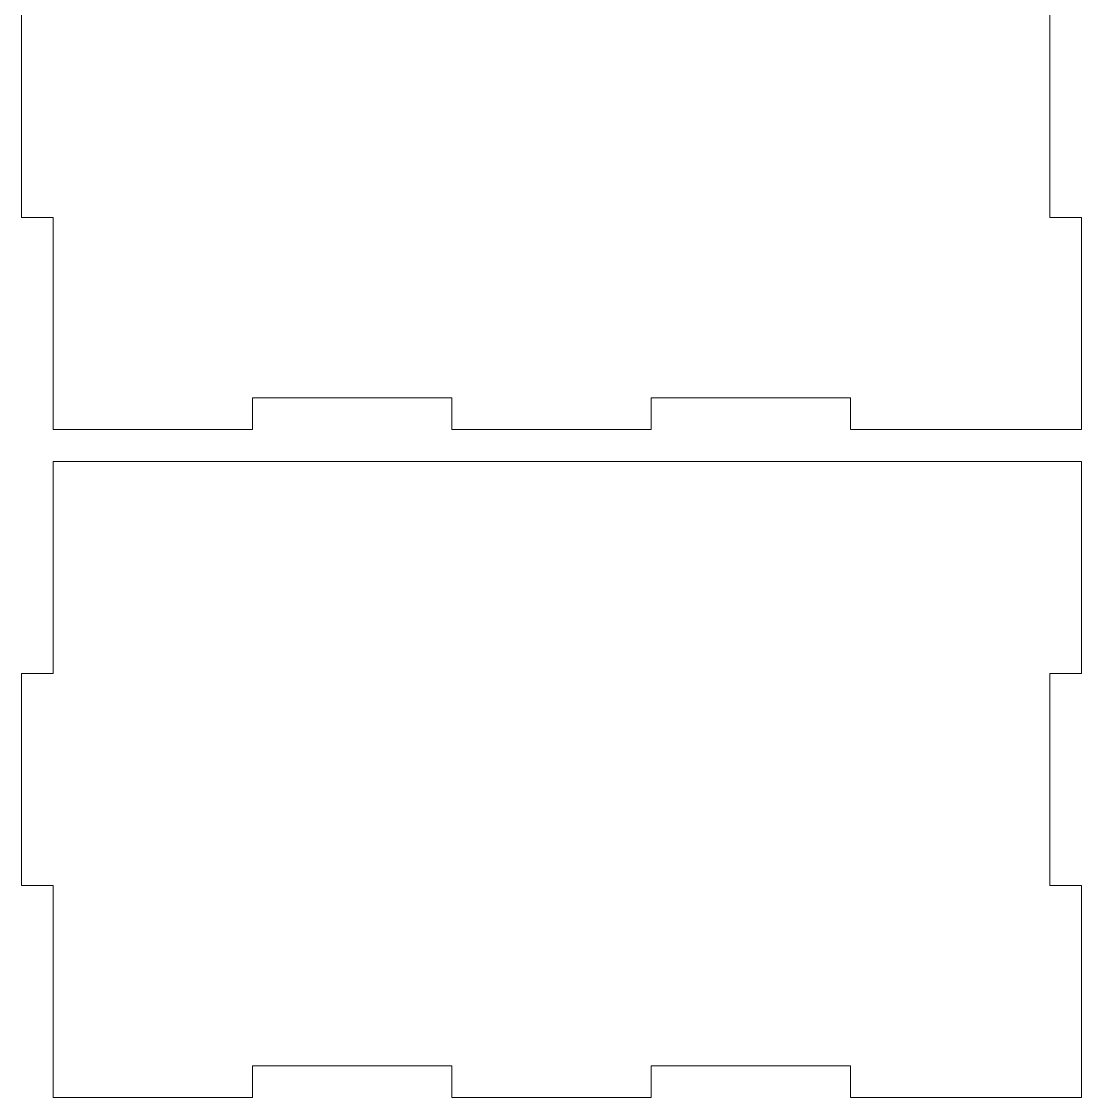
# Model space of a CAD drawing. Header units: millimetres. Extents: x -1983 to 1983, y -412 to 412.
# Drawn here: x -1872.8 to -1772.8, y -190.7 to -89.2 of the extents above; entities that cross this region are included whole.
import ezdxf

# ---------------------------------------------------------------- set-up
doc = ezdxf.new("R2010")
doc.units = ezdxf.units.MM
doc.header["$MEASUREMENT"] = 0
doc.layers.add('Camada 1', color=7, linetype='Continuous')

msp = doc.modelspace()

# ---------------------------------------------------------------- linework, layer by layer
at = {"layer": 'Camada 1', "color": 250, "lineweight": 9}
for points in [[(-1772.7542, -127.6808), (-1772.7542, -127.6808), (-1772.7542, -107.6808), (-1772.7542, -107.6808), (-1772.7542, -107.6808), (-1772.7542, -107.6808), (-1775.7542, -107.6808), (-1775.7542, -107.6808), (-1775.7542, -107.6808), (-1775.7542, -107.6808), (-1775.7542, -87.6808), (-1775.7542, -87.6808), (-1775.7542, -87.6808), (-1775.7542, -87.6808), (-1772.7542, -87.6808), (-1772.7542, -87.6808), (-1772.7542, -87.6808), (-1772.7542, -87.6808), (-1772.7542, -67.6808), (-1772.7542, -67.6808), (-1772.7542, -67.6808), (-1772.7542, -67.6808), (-1869.7542, -67.6808), (-1869.7542, -67.6808), (-1869.7542, -67.6808), (-1869.7542, -67.6808), (-1869.7542, -87.6808), (-1869.7542, -87.6808), (-1869.7542, -87.6808), (-1869.7542, -87.6808), (-1872.7542, -87.6808), (-1872.7542, -87.6808), (-1872.7542, -87.6808), (-1872.7542, -87.6808), (-1872.7542, -107.6808), (-1872.7542, -107.6808), (-1872.7542, -107.6808), (-1872.7542, -107.6808), (-1869.7542, -107.6808), (-1869.7542, -107.6808), (-1869.7542, -107.6808), (-1869.7542, -107.6808), (-1869.7542, -127.6808), (-1869.7542, -127.6808), (-1869.7542, -127.6808), (-1869.7542, -127.6808), (-1850.9542, -127.6808), (-1850.9542, -127.6808), (-1850.9542, -127.6808), (-1850.9542, -127.6808), (-1850.9542, -124.6808), (-1850.9542, -124.6808), (-1850.9542, -124.6808), (-1850.9542, -124.6808), (-1832.1542, -124.6808), (-1832.1542, -124.6808), (-1832.1542, -124.6808), (-1832.1542, -124.6808), (-1832.1542, -127.6808), (-1832.1542, -127.6808), (-1832.1542, -127.6808), (-1832.1542, -127.6808), (-1813.3542, -127.6808), (-1813.3542, -127.6808), (-1813.3542, -127.6808), (-1813.3542, -127.6808), (-1813.3542, -124.6808), (-1813.3542, -124.6808), (-1813.3542, -124.6808), (-1813.3542, -124.6808), (-1794.5542, -124.6808), (-1794.5542, -124.6808), (-1794.5542, -124.6808), (-1794.5542, -124.6808), (-1794.5542, -127.6808), (-1794.5542, -127.6808), (-1794.5542, -127.6808), (-1794.5542, -127.6808), (-1772.7542, -127.6808), (-1772.7542, -127.6808)], [(-1772.7542, -190.6808), (-1772.7542, -190.6808), (-1772.7542, -170.6808), (-1772.7542, -170.6808), (-1772.7542, -170.6808), (-1772.7542, -170.6808), (-1775.7542, -170.6808), (-1775.7542, -170.6808), (-1775.7542, -170.6808), (-1775.7542, -170.6808), (-1775.7542, -150.6808), (-1775.7542, -150.6808), (-1775.7542, -150.6808), (-1775.7542, -150.6808), (-1772.7542, -150.6808), (-1772.7542, -150.6808), (-1772.7542, -150.6808), (-1772.7542, -150.6808), (-1772.7542, -130.6808), (-1772.7542, -130.6808), (-1772.7542, -130.6808), (-1772.7542, -130.6808), (-1869.7542, -130.6808), (-1869.7542, -130.6808), (-1869.7542, -130.6808), (-1869.7542, -130.6808), (-1869.7542, -150.6808), (-1869.7542, -150.6808), (-1869.7542, -150.6808), (-1869.7542, -150.6808), (-1872.7542, -150.6808), (-1872.7542, -150.6808), (-1872.7542, -150.6808), (-1872.7542, -150.6808), (-1872.7542, -170.6808), (-1872.7542, -170.6808), (-1872.7542, -170.6808), (-1872.7542, -170.6808), (-1869.7542, -170.6808), (-1869.7542, -170.6808), (-1869.7542, -170.6808), (-1869.7542, -170.6808), (-1869.7542, -190.6808), (-1869.7542, -190.6808), (-1869.7542, -190.6808), (-1869.7542, -190.6808), (-1850.9542, -190.6808), (-1850.9542, -190.6808), (-1850.9542, -190.6808), (-1850.9542, -190.6808), (-1850.9542, -187.6808), (-1850.9542, -187.6808), (-1850.9542, -187.6808), (-1850.9542, -187.6808), (-1832.1542, -187.6808), (-1832.1542, -187.6808), (-1832.1542, -187.6808), (-1832.1542, -187.6808), (-1832.1542, -190.6808), (-1832.1542, -190.6808), (-1832.1542, -190.6808), (-1832.1542, -190.6808), (-1813.3542, -190.6808), (-1813.3542, -190.6808), (-1813.3542, -190.6808), (-1813.3542, -190.6808), (-1813.3542, -187.6808), (-1813.3542, -187.6808), (-1813.3542, -187.6808), (-1813.3542, -187.6808), (-1794.5542, -187.6808), (-1794.5542, -187.6808), (-1794.5542, -187.6808), (-1794.5542, -187.6808), (-1794.5542, -190.6808), (-1794.5542, -190.6808), (-1794.5542, -190.6808), (-1794.5542, -190.6808), (-1772.7542, -190.6808), (-1772.7542, -190.6808)]]:
    msp.add_open_spline(points, degree=3, knots=[0, 0, 0, 0, 0.04761905, 0.04761905, 0.04761905, 0.04761905, 0.0952381, 0.0952381, 0.0952381, 0.0952381, 0.14285714, 0.14285714, 0.14285714, 0.14285714, 0.19047619, 0.19047619, 0.19047619, 0.19047619, 0.23809524, 0.23809524, 0.23809524, 0.23809524, 0.28571429, 0.28571429, 0.28571429, 0.28571429, 0.33333333, 0.33333333, 0.33333333, 0.33333333, 0.38095238, 0.38095238, 0.38095238, 0.38095238, 0.42857143, 0.42857143, 0.42857143, 0.42857143, 0.47619048, 0.47619048, 0.47619048, 0.47619048, 0.52380952, 0.52380952, 0.52380952, 0.52380952, 0.57142857, 0.57142857, 0.57142857, 0.57142857, 0.61904762, 0.61904762, 0.61904762, 0.61904762, 0.66666667, 0.66666667, 0.66666667, 0.66666667, 0.71428571, 0.71428571, 0.71428571, 0.71428571, 0.76190476, 0.76190476, 0.76190476, 0.76190476, 0.80952381, 0.80952381, 0.80952381, 0.80952381, 0.85714286, 0.85714286, 0.85714286, 0.85714286, 0.9047619, 0.9047619, 0.9047619, 0.9047619, 1, 1, 1, 1], dxfattribs=at)

doc.saveas('drawing.dxf')
